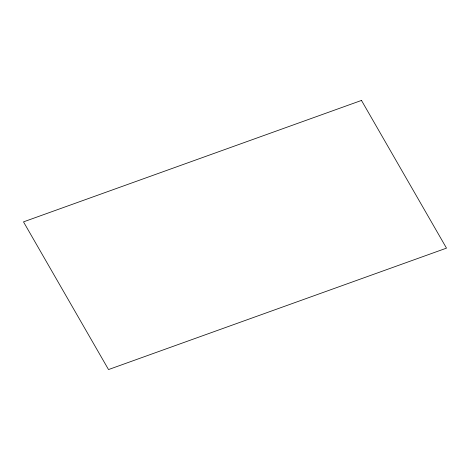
<?xml version="1.0" encoding="UTF-8"?>
<svg xmlns="http://www.w3.org/2000/svg" width="470" height="470" viewBox="0 0 470 470"><rect width="100%" height="100%" fill="white"/><g stroke="black" fill="none" stroke-linecap="round" stroke-linejoin="round"><path stroke-width="0.7" d="M361.483 100.433L23.5 221.869L108.523 369.567L446.5 248.137L361.483 100.433"/></g></svg>
